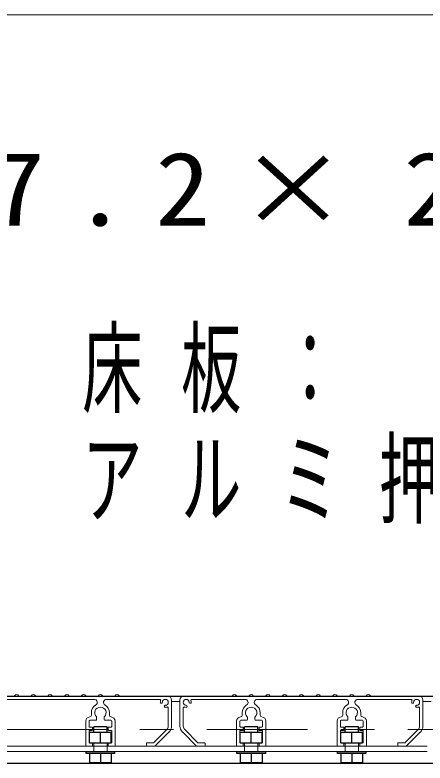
# Model space of a CAD drawing. Units: millimetres on the paper. Extents: x -385 to 0, y -12 to 267.
# Drawn here: x -110.12 to -97.88, y 103.04 to 125.36 of the extents above; entities that cross this region are included whole.
import ezdxf

# ---------------------------------------------------------------- set-up
doc = ezdxf.new("R2010")
doc.units = ezdxf.units.MM
doc.linetypes.add('USER1', pattern=[4.5, 2.5, -2])
doc.linetypes.add('USER2', pattern=[6, 3, -1, 1, -1])
doc.layers.add('LY_1', color=7, linetype='Continuous', lineweight=25)
doc.styles.add('ＭＳ ゴシック', font='')
doc.styles.get('ＭＳ ゴシック').set_extended_font_data('MS Gothic')

msp = doc.modelspace()

# ---------------------------------------------------------------- linework, layer by layer
at = {"layer": 'LY_1', "lineweight": 13}
for p, q in [((-92.944, 125.362), (-147.513, 125.362)), ((-109.072, 104.937), (-110.389, 104.937)), ((-110.107, 105.072), (-110.143, 105.037)), ((-110.001, 105.037), (-110.037, 105.072)), ((-109.643, 105.037), (-110.001, 105.037)), ((-109.607, 105.072), (-109.643, 105.037)), ((-109.501, 105.037), (-109.537, 105.072)), ((-109.143, 105.037), (-109.501, 105.037)), ((-109.143, 105.037), (-109.107, 105.072)), ((-109.072, 104.937), (-107.755, 104.937)), ((-109.037, 105.072), (-109.001, 105.037)), ((-109.001, 105.037), (-108.643, 105.037)), ((-108.643, 105.037), (-108.607, 105.072)), ((-108.537, 105.072), (-108.501, 105.037)), ((-108.501, 105.037), (-108.143, 105.037)), ((-108.143, 105.037), (-108.107, 105.072)), ((-108.037, 105.072), (-108.001, 105.037)), ((-107.643, 105.037), (-108.001, 105.037)), ((-107.643, 105.037), (-107.607, 105.072)), ((-107.537, 105.072), (-107.501, 105.037)), ((-107.143, 105.037), (-107.501, 105.037)), ((-105.798, 104.937), (-107.389, 104.937)), ((-107.143, 105.037), (-107.107, 105.072)), ((-107.037, 105.072), (-107.001, 105.037)), ((-105.572, 105.037), (-107.001, 105.037)), ((-105.072, 105.037), (-103.643, 105.037)), ((-104.846, 104.937), (-103.255, 104.937)), ((-103.607, 105.072), (-103.643, 105.037)), ((-103.501, 105.037), (-103.537, 105.072)), ((-103.501, 105.037), (-103.143, 105.037)), ((-103.107, 105.072), (-103.143, 105.037)), ((-103.001, 105.037), (-103.037, 105.072)), ((-103.001, 105.037), (-102.643, 105.037)), ((-101.572, 104.937), (-102.889, 104.937)), ((-102.607, 105.072), (-102.643, 105.037)), ((-102.501, 105.037), (-102.537, 105.072)), ((-102.143, 105.037), (-102.501, 105.037)), ((-102.107, 105.072), (-102.143, 105.037)), ((-102.001, 105.037), (-102.037, 105.072)), ((-101.643, 105.037), (-102.001, 105.037)), ((-101.643, 105.037), (-101.607, 105.072)), ((-101.572, 104.937), (-100.255, 104.937)), ((-101.537, 105.072), (-101.501, 105.037)), ((-101.501, 105.037), (-101.143, 105.037)), ((-101.143, 105.037), (-101.107, 105.072)), ((-101.037, 105.072), (-101.001, 105.037)), ((-101.001, 105.037), (-100.643, 105.037)), ((-100.643, 105.037), (-100.607, 105.072)), ((-100.537, 105.072), (-100.501, 105.037)), ((-100.143, 105.037), (-100.501, 105.037)), ((-100.143, 105.037), (-100.107, 105.072)), ((-100.037, 105.072), (-100.001, 105.037)), ((-99.643, 105.037), (-100.001, 105.037)), ((-98.298, 104.937), (-99.889, 104.937)), ((-99.643, 105.037), (-99.607, 105.072)), ((-99.537, 105.072), (-99.501, 105.037)), ((-98.072, 105.037), (-99.501, 105.037)), ((-105.447, 104.912), (-105.447, 104.14)), ((-105.197, 104.912), (-105.197, 104.14)), ((-97.947, 104.912), (-97.947, 104.14)), ((-107.842, 104.537), (-107.842, 104.462)), ((-107.302, 104.537), (-107.302, 104.462)), ((-105.547, 104.14), (-105.547, 104.686)), ((-105.097, 104.14), (-105.097, 104.686)), ((-103.342, 104.537), (-103.342, 104.462)), ((-102.802, 104.537), (-102.802, 104.462)), ((-100.342, 104.537), (-100.342, 104.462)), ((-99.802, 104.537), (-99.802, 104.462)), ((-98.047, 104.14), (-98.047, 104.686)), ((-108.01, 103.552), (-108.01, 104.287)), ((-107.91, 104.127), (-107.91, 104.287)), ((-107.71, 104.312), (-107.885, 104.312)), ((-107.685, 104.337), (-107.685, 104.403)), ((-107.46, 104.337), (-107.46, 104.403)), ((-107.435, 104.312), (-107.26, 104.312)), ((-107.235, 104.127), (-107.235, 104.287)), ((-107.135, 103.552), (-107.135, 104.287)), ((-103.51, 103.552), (-103.51, 104.287)), ((-103.41, 104.127), (-103.41, 104.287)), ((-103.21, 104.312), (-103.385, 104.312)), ((-103.185, 104.337), (-103.185, 104.403)), ((-102.96, 104.337), (-102.96, 104.403)), ((-102.935, 104.312), (-102.76, 104.312)), ((-102.735, 104.127), (-102.735, 104.287)), ((-102.635, 103.552), (-102.635, 104.287)), ((-100.51, 103.552), (-100.51, 104.287)), ((-100.41, 104.127), (-100.41, 104.287)), ((-100.21, 104.312), (-100.385, 104.312)), ((-100.185, 104.337), (-100.185, 104.403)), ((-99.96, 104.337), (-99.96, 104.403)), ((-99.935, 104.312), (-99.76, 104.312)), ((-99.735, 104.127), (-99.735, 104.287)), ((-99.635, 103.552), (-99.635, 104.287)), ((-107.825, 104.112), (-107.895, 104.112)), ((-107.81, 104.097), (-107.81, 104.027)), ((-107.335, 104.097), (-107.335, 104.027)), ((-107.32, 104.112), (-107.25, 104.112)), ((-103.325, 104.112), (-103.395, 104.112)), ((-103.31, 104.097), (-103.31, 104.027)), ((-102.835, 104.097), (-102.835, 104.027)), ((-102.82, 104.112), (-102.75, 104.112)), ((-100.325, 104.112), (-100.395, 104.112)), ((-100.31, 104.097), (-100.31, 104.027)), ((-99.835, 104.097), (-99.835, 104.027)), ((-99.82, 104.112), (-99.75, 104.112)), ((-107.91, 103.997), (-107.91, 103.652)), ((-107.825, 104.012), (-107.895, 104.012)), ((-107.32, 104.012), (-107.25, 104.012)), ((-107.235, 103.997), (-107.235, 103.652)), ((-105.984, 103.641), (-105.591, 104.034)), ((-105.943, 103.541), (-105.52, 103.964)), ((-104.701, 103.541), (-105.124, 103.964)), ((-104.66, 103.641), (-105.053, 104.034)), ((-103.41, 103.997), (-103.41, 103.652)), ((-103.325, 104.012), (-103.395, 104.012)), ((-102.82, 104.012), (-102.75, 104.012)), ((-102.735, 103.997), (-102.735, 103.652)), ((-100.41, 103.997), (-100.41, 103.652)), ((-100.325, 104.012), (-100.395, 104.012)), ((-99.82, 104.012), (-99.75, 104.012)), ((-99.735, 103.997), (-99.735, 103.652)), ((-98.484, 103.641), (-98.091, 104.034)), ((-98.443, 103.541), (-98.02, 103.964)), ((-107.895, 103.637), (-107.825, 103.637)), ((-107.81, 103.552), (-107.81, 103.622)), ((-107.335, 103.552), (-107.335, 103.622)), ((-107.25, 103.637), (-107.32, 103.637)), ((-106.197, 103.552), (-106.197, 103.622)), ((-105.995, 103.637), (-106.182, 103.637)), ((-104.649, 103.637), (-104.462, 103.637)), ((-104.447, 103.552), (-104.447, 103.622)), ((-103.395, 103.637), (-103.325, 103.637)), ((-103.31, 103.552), (-103.31, 103.622)), ((-102.835, 103.552), (-102.835, 103.622)), ((-102.75, 103.637), (-102.82, 103.637)), ((-100.395, 103.637), (-100.325, 103.637)), ((-100.31, 103.552), (-100.31, 103.622)), ((-99.835, 103.552), (-99.835, 103.622)), ((-99.75, 103.637), (-99.82, 103.637)), ((-98.697, 103.552), (-98.697, 103.622)), ((-98.495, 103.637), (-98.682, 103.637)), ((-107.995, 103.537), (-107.825, 103.537)), ((-107.15, 103.537), (-107.32, 103.537)), ((-105.953, 103.537), (-106.182, 103.537)), ((-104.691, 103.537), (-104.462, 103.537)), ((-103.495, 103.537), (-103.325, 103.537)), ((-102.65, 103.537), (-102.82, 103.537)), ((-100.495, 103.537), (-100.325, 103.537)), ((-99.65, 103.537), (-99.82, 103.537)), ((-98.453, 103.537), (-98.682, 103.537))]:
    msp.add_line(p, q, dxfattribs=at)
at = {"layer": 'LY_1'}
for p, q in [((-115.627, 105.037), (-80.018, 105.037)), ((-107.772, 103.962), (-107.772, 104.117)), ((-107.372, 104.117), (-107.772, 104.117)), ((-107.372, 103.962), (-107.372, 104.117)), ((-103.272, 103.962), (-103.272, 104.117)), ((-102.872, 104.117), (-103.272, 104.117)), ((-102.872, 103.962), (-102.872, 104.117)), ((-100.272, 103.962), (-100.272, 104.117)), ((-99.872, 104.117), (-100.272, 104.117)), ((-99.872, 103.962), (-99.872, 104.117)), ((-107.897, 103.962), (-107.247, 103.962)), ((-107.897, 103.637), (-107.897, 103.962)), ((-107.572, 103.637), (-107.572, 103.962)), ((-107.247, 103.637), (-107.247, 103.962)), ((-103.397, 103.962), (-102.747, 103.962)), ((-103.397, 103.637), (-103.397, 103.962)), ((-103.072, 103.637), (-103.072, 103.962)), ((-102.747, 103.637), (-102.747, 103.962)), ((-100.397, 103.962), (-99.747, 103.962)), ((-100.397, 103.637), (-100.397, 103.962)), ((-100.072, 103.637), (-100.072, 103.962)), ((-99.747, 103.637), (-99.747, 103.962)), ((-107.897, 103.637), (-107.247, 103.637)), ((-103.397, 103.637), (-102.747, 103.637)), ((-100.397, 103.637), (-99.747, 103.637)), ((-107.997, 103.377), (-107.147, 103.377)), ((-107.997, 103.317), (-107.997, 103.377)), ((-107.147, 103.377), (-107.147, 103.317)), ((-103.497, 103.377), (-102.647, 103.377)), ((-103.497, 103.317), (-103.497, 103.377)), ((-102.647, 103.377), (-102.647, 103.317)), ((-100.497, 103.377), (-99.647, 103.377)), ((-100.497, 103.317), (-100.497, 103.377)), ((-99.647, 103.377), (-99.647, 103.317)), ((-107.147, 103.317), (-107.997, 103.317)), ((-107.897, 103.317), (-107.897, 103.052)), ((-107.572, 103.317), (-107.572, 103.052)), ((-107.247, 103.317), (-107.247, 103.052)), ((-102.647, 103.317), (-103.497, 103.317)), ((-103.397, 103.317), (-103.397, 103.052)), ((-103.072, 103.317), (-103.072, 103.052)), ((-102.747, 103.317), (-102.747, 103.052)), ((-99.647, 103.317), (-100.497, 103.317)), ((-100.397, 103.317), (-100.397, 103.052)), ((-100.072, 103.317), (-100.072, 103.052)), ((-99.747, 103.317), (-99.747, 103.052)), ((-115.091, 103.037), (-79.482, 103.037)), ((-107.897, 103.052), (-107.247, 103.052)), ((-103.397, 103.052), (-102.747, 103.052)), ((-100.397, 103.052), (-99.747, 103.052))]:
    msp.add_line(p, q, dxfattribs=at)
at = {"layer": 'LY_1', "color": 4, "lineweight": 13}
for p, q in [((-105.197, 104.877), (-105.447, 104.877)), ((-97.947, 104.877), (-97.697, 104.877)), ((-112.197, 103.537), (-97.822, 103.537)), ((-112.197, 103.377), (-97.822, 103.377))]:
    msp.add_line(p, q, dxfattribs=at)
at = {"layer": 'LY_1', "color": 4, "linetype": 'USER2', "lineweight": 13}
msp.add_line((-116.394, 104.037), (-78.714, 104.037), dxfattribs=at)
at = {"layer": 'LY_1', "linetype": 'USER1', "lineweight": 13}
for p, q in [((-107.772, 103.637), (-107.772, 103.377)), ((-107.372, 103.637), (-107.372, 103.377)), ((-103.272, 103.637), (-103.272, 103.377)), ((-102.872, 103.637), (-102.872, 103.377)), ((-100.272, 103.637), (-100.272, 103.377)), ((-99.872, 103.637), (-99.872, 103.377))]:
    msp.add_line(p, q, dxfattribs=at)
at = {"layer": 'LY_1', "lineweight": 13}
for centre, radius, start, end in [((-110.072, 105.037), 0.05, 45, 135), ((-109.572, 105.037), 0.05, 45, 135), ((-109.072, 105.037), 0.05, 45, 135), ((-108.572, 105.037), 0.05, 45, 135), ((-108.072, 105.037), 0.05, 45, 135), ((-107.755, 104.847), 0.09, 300.5584, 90), ((-107.572, 105.037), 0.05, 45, 135), ((-107.389, 104.847), 0.09, 90, 239.4416), ((-107.072, 105.037), 0.05, 45, 135), ((-105.798, 104.912), 0.025, 339.0752, 90), ((-105.635, 104.849), 0.0875, 270.2575, 179.7425), ((-105.572, 104.912), 0.125, 0, 90), ((-105.072, 104.912), 0.125, 90, 180), ((-105.01, 104.849), 0.0875, 0.2575, 269.7425), ((-104.846, 104.912), 0.025, 90, 200.9248), ((-103.572, 105.037), 0.05, 45, 135), ((-103.255, 104.847), 0.09, 300.5584, 90), ((-103.072, 105.037), 0.05, 45, 135), ((-102.889, 104.847), 0.09, 90, 239.4416), ((-102.572, 105.037), 0.05, 45, 135), ((-102.072, 105.037), 0.05, 45, 135), ((-101.572, 105.037), 0.05, 45, 135), ((-101.072, 105.037), 0.05, 45, 135), ((-100.572, 105.037), 0.05, 45, 135), ((-100.255, 104.847), 0.09, 300.5584, 90), ((-100.072, 105.037), 0.05, 45, 135), ((-99.889, 104.847), 0.09, 90, 239.4416), ((-99.572, 105.037), 0.05, 45, 135), ((-98.298, 104.912), 0.025, 339.0752, 90), ((-98.135, 104.849), 0.0875, 270.2575, 179.7425), ((-98.072, 104.912), 0.125, 0, 90), ((-107.572, 104.537), 0.27, 120.5584, 180), ((-107.572, 104.537), 0.17, 313.566, 226.434), ((-107.572, 104.537), 0.27, 0, 59.4416), ((-105.635, 104.849), 0.15, 159.0752, 179.7425), ((-105.753, 104.85), 0.0312, 179.7425, 359.7425), ((-105.634, 104.731), 0.0312, 90.2575, 270.2575), ((-105.635, 104.849), 0.15, 270.2575, 290.9248), ((-105.572, 104.686), 0.025, 0, 110.9248), ((-105.072, 104.686), 0.025, 69.0752, 180), ((-105.01, 104.849), 0.15, 249.0752, 269.7425), ((-105.01, 104.731), 0.0312, 269.7425, 89.7425), ((-104.891, 104.85), 0.0312, 180.2575, 0.2575), ((-105.01, 104.849), 0.15, 0.2575, 20.9248), ((-103.072, 104.537), 0.27, 120.5584, 180), ((-103.072, 104.537), 0.17, 313.566, 226.434), ((-103.072, 104.537), 0.27, 0, 59.4416), ((-100.072, 104.537), 0.27, 120.5584, 180), ((-100.072, 104.537), 0.17, 313.566, 226.434), ((-100.072, 104.537), 0.27, 0, 59.4416), ((-98.135, 104.849), 0.15, 159.0752, 179.7425), ((-98.253, 104.85), 0.0312, 179.7425, 359.7425), ((-98.134, 104.731), 0.0312, 90.2575, 270.2575), ((-98.135, 104.849), 0.15, 270.2575, 290.9248), ((-98.072, 104.686), 0.025, 0, 110.9248), ((-107.885, 104.287), 0.125, 92.4563, 180), ((-107.885, 104.287), 0.025, 90, 180), ((-107.892, 104.462), 0.05, 272.4563, 0), ((-107.71, 104.337), 0.025, 270, 0), ((-107.7, 104.403), 0.015, 0, 46.434), ((-107.445, 104.403), 0.015, 133.566, 180), ((-107.435, 104.337), 0.025, 180, 270), ((-107.252, 104.462), 0.05, 180, 267.5437), ((-107.26, 104.287), 0.025, 0, 90), ((-107.26, 104.287), 0.125, 0, 87.5437), ((-103.385, 104.287), 0.125, 92.4563, 180), ((-103.385, 104.287), 0.025, 90, 180), ((-103.392, 104.462), 0.05, 272.4563, 0), ((-103.21, 104.337), 0.025, 270, 0), ((-103.2, 104.403), 0.015, 0, 46.434), ((-102.945, 104.403), 0.015, 133.566, 180), ((-102.935, 104.337), 0.025, 180, 270), ((-102.752, 104.462), 0.05, 180, 267.5437), ((-102.76, 104.287), 0.025, 0, 90), ((-102.76, 104.287), 0.125, 0, 87.5437), ((-100.385, 104.287), 0.125, 92.4563, 180), ((-100.385, 104.287), 0.025, 90, 180), ((-100.392, 104.462), 0.05, 272.4563, 0), ((-100.21, 104.337), 0.025, 270, 0), ((-100.2, 104.403), 0.015, 0, 46.434), ((-99.945, 104.403), 0.015, 133.566, 180), ((-99.935, 104.337), 0.025, 180, 270), ((-99.752, 104.462), 0.05, 180, 267.5437), ((-99.76, 104.287), 0.025, 0, 90), ((-99.76, 104.287), 0.125, 0, 87.5437), ((-107.895, 104.127), 0.015, 180, 270), ((-107.825, 104.097), 0.015, 0, 90), ((-107.32, 104.097), 0.015, 90, 180), ((-107.25, 104.127), 0.015, 270, 0), ((-105.697, 104.14), 0.15, 315, 0), ((-105.697, 104.14), 0.25, 315, 0), ((-104.947, 104.14), 0.25, 180, 225), ((-104.947, 104.14), 0.15, 180, 225), ((-103.395, 104.127), 0.015, 180, 270), ((-103.325, 104.097), 0.015, 0, 90), ((-102.82, 104.097), 0.015, 90, 180), ((-102.75, 104.127), 0.015, 270, 0), ((-100.395, 104.127), 0.015, 180, 270), ((-100.325, 104.097), 0.015, 0, 90), ((-99.82, 104.097), 0.015, 90, 180), ((-99.75, 104.127), 0.015, 270, 0), ((-98.197, 104.14), 0.15, 315, 0), ((-98.197, 104.14), 0.25, 315, 0), ((-107.895, 103.997), 0.015, 90, 180), ((-107.825, 104.027), 0.015, 270, 0), ((-107.32, 104.027), 0.015, 180, 270), ((-107.25, 103.997), 0.015, 0, 90), ((-103.395, 103.997), 0.015, 90, 180), ((-103.325, 104.027), 0.015, 270, 0), ((-102.82, 104.027), 0.015, 180, 270), ((-102.75, 103.997), 0.015, 0, 90), ((-100.395, 103.997), 0.015, 90, 180), ((-100.325, 104.027), 0.015, 270, 0), ((-99.82, 104.027), 0.015, 180, 270), ((-99.75, 103.997), 0.015, 0, 90), ((-107.895, 103.652), 0.015, 180, 270), ((-107.825, 103.622), 0.015, 0, 90), ((-107.32, 103.622), 0.015, 90, 180), ((-107.25, 103.652), 0.015, 270, 0), ((-106.182, 103.622), 0.015, 90, 180), ((-105.995, 103.652), 0.015, 270, 315), ((-104.649, 103.652), 0.015, 225, 270), ((-104.462, 103.622), 0.015, 0, 90), ((-103.395, 103.652), 0.015, 180, 270), ((-103.325, 103.622), 0.015, 0, 90), ((-102.82, 103.622), 0.015, 90, 180), ((-102.75, 103.652), 0.015, 270, 0), ((-100.395, 103.652), 0.015, 180, 270), ((-100.325, 103.622), 0.015, 0, 90), ((-99.82, 103.622), 0.015, 90, 180), ((-99.75, 103.652), 0.015, 270, 0), ((-98.682, 103.622), 0.015, 90, 180), ((-98.495, 103.652), 0.015, 270, 315), ((-107.995, 103.552), 0.015, 180, 270), ((-107.825, 103.552), 0.015, 270, 0), ((-107.32, 103.552), 0.015, 180, 270), ((-107.15, 103.552), 0.015, 270, 0), ((-106.182, 103.552), 0.015, 180, 270), ((-105.953, 103.552), 0.015, 270, 315), ((-104.691, 103.552), 0.015, 225, 270), ((-104.462, 103.552), 0.015, 270, 0), ((-103.495, 103.552), 0.015, 180, 270), ((-103.325, 103.552), 0.015, 270, 0), ((-102.82, 103.552), 0.015, 180, 270), ((-102.65, 103.552), 0.015, 270, 0), ((-100.495, 103.552), 0.015, 180, 270), ((-100.325, 103.552), 0.015, 270, 0), ((-99.82, 103.552), 0.015, 180, 270), ((-99.65, 103.552), 0.015, 270, 0), ((-98.682, 103.552), 0.015, 180, 270), ((-98.453, 103.552), 0.015, 270, 315)]:
    msp.add_arc(centre, radius, start, end, dxfattribs=at)

# ---------------------------------------------------------------- texts
at = {"layer": 'LY_1', "char_height": 2.199, "attachment_point": 4, "style": 'ＭＳ ゴシック'}
for s, insert in [('\\T1.5;\\W1.1;φ27.2×2.3', (-117.091, 119.875)), ('\\T1.64;\\W0.6;床板：', (-108.116, 114.697)), ('\\T1.64;\\W0.6;アルミ押出材', (-108.116, 111.397))]:
    msp.add_mtext(s, dxfattribs=dict(at, insert=insert))

doc.saveas('drawing.dxf')
